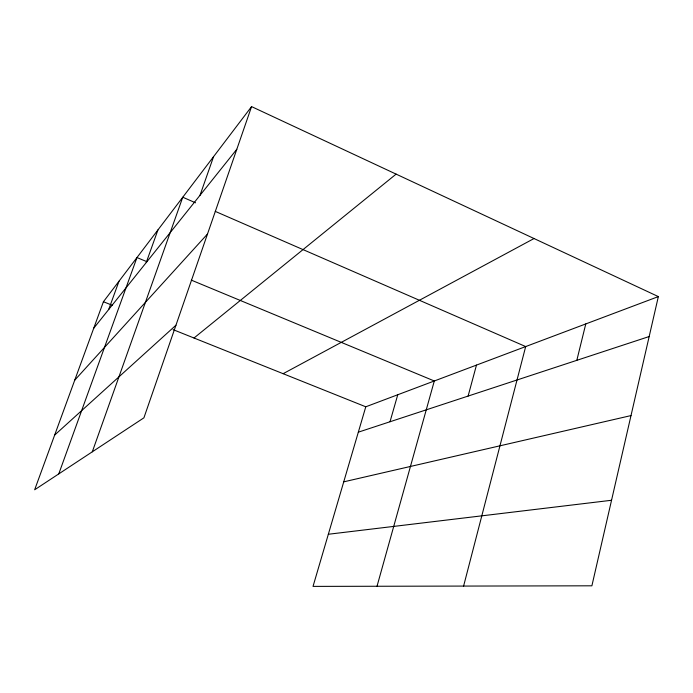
<?xml version="1.0" encoding="UTF-8"?>
<svg xmlns="http://www.w3.org/2000/svg" width="693" height="693" viewBox="0 0 693 693"><rect width="100%" height="100%" fill="white"/><g stroke="black" fill="none" stroke-linecap="round" stroke-linejoin="round"><path stroke-width="1.04" d="M658.35 296.595L591.891 585.81L313.028 586.391L365.783 406.791L658.35 296.595L251.568 106.609L103.422 301.732L34.65 489.786L143.919 417.818L251.568 106.609M576.827 360.325L585.776 323.926M463.6 586.079L525.684 346.561L215.272 211.382M468.113 396.067L476.472 365.098M377.018 586.261L434.303 380.985L191.32 280.128M390.012 421.751L397.756 394.75M200 195.313L213.583 156.635M92.299 451.819L182.761 197.228L195.573 202.806M146.232 262.56L157.943 229.92M58.775 473.891L136.954 257.562L146.838 261.659M108.697 309.511L118.988 281.228M93.728 328.231L236.807 149.281M74.731 380.171L207.502 234.009M54.652 435.083L175.944 325.225M194.014 338.002L396.119 174.116M283.125 373.692L534.034 238.531M358.333 432.172L649.168 336.538M343.745 481.843L631.002 415.583M328.343 534.26L611.547 500.268M103.422 301.732L112.387 305.318M173.12 329.643L365.783 406.791"/></g></svg>
